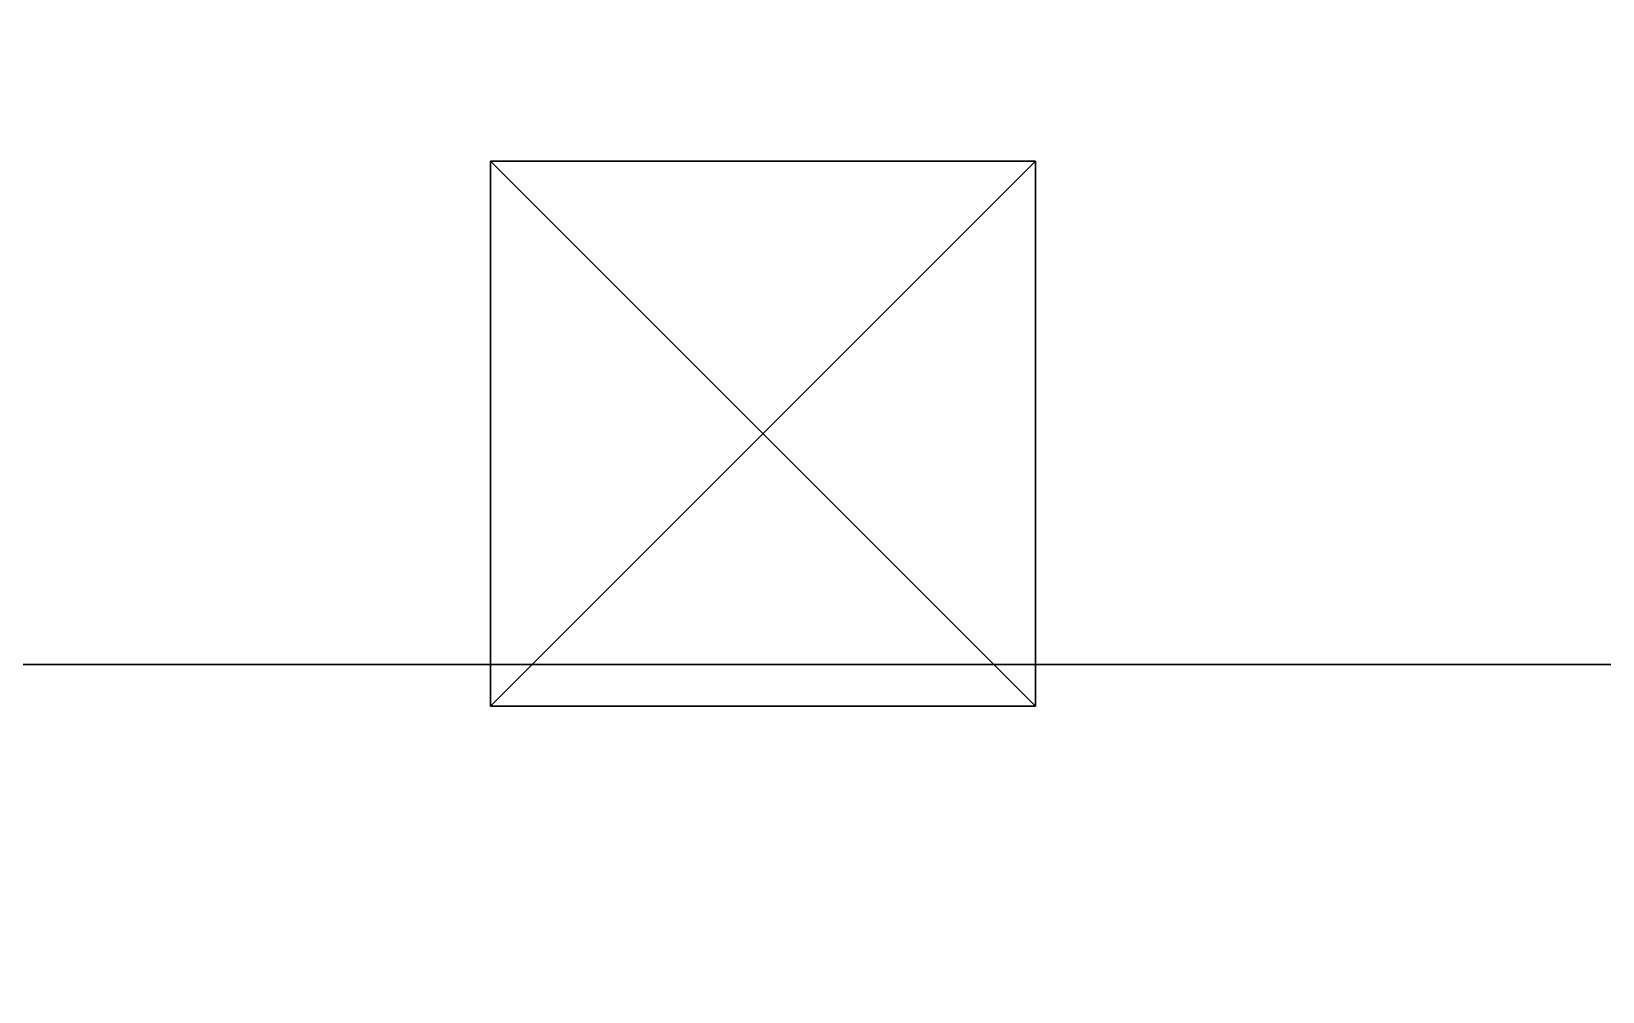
# Model space of a CAD drawing. Extents: x 0 to 5234, y -4951 to 0.
# Drawn here: x 4758.36 to 4801.6, y -2918.83 to -2892.41 of the extents above; entities that cross this region are included whole.
import ezdxf

# ---------------------------------------------------------------- set-up
doc = ezdxf.new("R2010")
doc.units = 0
for name, color, linetype in [('LAYER0', 7, 'CONTINUOUS'), ('LAYER119', 7, 'CONTINUOUS'), ('LAYER120', 7, 'CONTINUOUS'), ('LAYER127', 7, 'CONTINUOUS'), ('LAYER130', 7, 'CONTINUOUS'), ('LAYER141', 7, 'CONTINUOUS'), ('LAYER144', 253, 'CONTINUOUS'), ('LAYER145', 253, 'CONTINUOUS')]:
    doc.layers.add(name, color=color, linetype=linetype)

msp = doc.modelspace()

# ---------------------------------------------------------------- linework, layer by layer
at = {"layer": 'LAYER0', "invisible_edges": 1}
for points in [[(5234, 0), (0, -4951), (0, 0), (5234, 0)], [(5234, -4951, 5), (0, 0, 5), (0, -4951, 5), (5234, -4951, 5)], [(0, 0, 5), (5234, -4951, 5), (5234, 0, 5), (0, 0, 5)], [(0, -4951), (5234, 0), (5234, -4951), (0, -4951)]]:
    msp.add_3dface(points, dxfattribs=at)
at = {"layer": 'LAYER119', "invisible_edges": 1}
for points in [[(5039.4, -2010.5, 1939), (4544, -2909.83, 1939), (5039.4, -2909.83, 1939), (5039.4, -2010.5, 1939)], [(4544, -2909.83, 1939), (5039.4, -2010.5, 1939), (4544, -2010.5, 1939), (4544, -2909.83, 1939)], [(4544, -2010.5, 1921), (5039.4, -2909.83, 1921), (4544, -2909.83, 1921), (4544, -2010.5, 1921)], [(5039.4, -2909.83, 1921), (4544, -2010.5, 1921), (5039.4, -2010.5, 1921), (5039.4, -2909.83, 1921)], [(5039.4, -2909.83, 1921), (4544, -2909.83, 1939), (4544, -2909.83, 1921), (5039.4, -2909.83, 1921)], [(4544, -2909.83, 1939), (5039.4, -2909.83, 1921), (5039.4, -2909.83, 1939), (4544, -2909.83, 1939)]]:
    msp.add_3dface(points, dxfattribs=at)
at = {"layer": 'LAYER120', "invisible_edges": 1}
for points in [[(5039.4, -2010.5, 871), (4544, -2909.83, 871), (5039.4, -2909.83, 871), (5039.4, -2010.5, 871)], [(4544, -2909.83, 871), (5039.4, -2010.5, 871), (4544, -2010.5, 871), (4544, -2909.83, 871)], [(4544, -2010.5, 853), (5039.4, -2909.83, 853), (4544, -2909.83, 853), (4544, -2010.5, 853)], [(5039.4, -2909.83, 853), (4544, -2010.5, 853), (5039.4, -2010.5, 853), (5039.4, -2909.83, 853)], [(5039.4, -2909.83, 853), (4544, -2909.83, 871), (4544, -2909.83, 853), (5039.4, -2909.83, 853)], [(4544, -2909.83, 871), (5039.4, -2909.83, 853), (5039.4, -2909.83, 871), (4544, -2909.83, 871)]]:
    msp.add_3dface(points, dxfattribs=at)
at = {"layer": 'LAYER127', "invisible_edges": 1}
for points in [[(5064, -2909.831, 5), (4484, -2927.831, 5), (4484, -2909.831, 5), (5064, -2909.831, 5)], [(4484, -2927.831, 5), (5064, -2909.831, 5), (5064, -2927.831, 5), (4484, -2927.831, 5)], [(5064, -2927.831, 2355), (4484, -2909.831, 2355), (4484, -2927.831, 2355), (5064, -2927.831, 2355)], [(4484, -2909.831, 2355), (5064, -2927.831, 2355), (5064, -2909.831, 2355), (4484, -2909.831, 2355)], [(4484, -2909.831, 2355), (5064, -2909.831, 5), (4484, -2909.831, 5), (4484, -2909.831, 2355)], [(5064, -2909.831, 5), (4484, -2909.831, 2355), (5064, -2909.831, 2355), (5064, -2909.831, 5)]]:
    msp.add_3dface(points, dxfattribs=at)
at = {"layer": 'LAYER130', "invisible_edges": 1}
for points in [[(5064, -2909.83, 85), (4484, -2010.5, 85), (5064, -2010.5, 85), (5064, -2909.83, 85)], [(4484, -2010.5, 85), (5064, -2909.83, 85), (4484, -2909.83, 85), (4484, -2010.5, 85)], [(4484, -2909.83, 103), (5064, -2010.5, 103), (4484, -2010.5, 103), (4484, -2909.83, 103)], [(5064, -2010.5, 103), (4484, -2909.83, 103), (5064, -2909.83, 103), (5064, -2010.5, 103)], [(5064, -2909.83, 85), (4484, -2909.83, 103), (4484, -2909.83, 85), (5064, -2909.83, 85)], [(4484, -2909.83, 103), (5064, -2909.83, 85), (5064, -2909.83, 103), (4484, -2909.83, 103)]]:
    msp.add_3dface(points, dxfattribs=at)
at = {"layer": 'LAYER141', "invisible_edges": 1}
for points in [[(5064, -2010.5, 2354), (4484, -2909.83, 2354), (5064, -2909.83, 2354), (5064, -2010.5, 2354)], [(4484, -2909.83, 2354), (5064, -2010.5, 2354), (4484, -2010.5, 2354), (4484, -2909.83, 2354)], [(4484, -2010.5, 2336), (5064, -2909.83, 2336), (4484, -2909.83, 2336), (4484, -2010.5, 2336)], [(5064, -2909.83, 2336), (4484, -2010.5, 2336), (5064, -2010.5, 2336), (5064, -2909.83, 2336)], [(5064, -2909.83, 2336), (4484, -2909.83, 2354), (4484, -2909.83, 2336), (5064, -2909.83, 2336)], [(4484, -2909.83, 2354), (5064, -2909.83, 2336), (5064, -2909.83, 2354), (4484, -2909.83, 2354)]]:
    msp.add_3dface(points, dxfattribs=at)
at = {"layer": 'LAYER144'}
for points in [[(4771, -2895.98, 1821), (4771, -2895.98, 1836), (4786, -2895.98, 1821), (4771, -2895.98, 1821)], [(4786, -2895.98, 1821), (4771, -2895.98, 1836), (4786, -2895.98, 1836), (4786, -2895.98, 1821)], [(4786, -2895.98, 1821), (4786, -2910.98, 1821), (4771, -2895.98, 1821), (4786, -2895.98, 1821)], [(4771, -2895.98, 1821), (4786, -2910.98, 1821), (4771, -2910.98, 1821), (4771, -2895.98, 1821)], [(4771, -2895.98, 1821), (4771, -2910.98, 1821), (4771, -2895.98, 1836), (4771, -2895.98, 1821)], [(4771, -2895.98, 1836), (4771, -2910.98, 1821), (4771, -2910.98, 1836), (4771, -2895.98, 1836)], [(4771, -2895.98, 1836), (4771, -2910.98, 1836), (4786, -2895.98, 1836), (4771, -2895.98, 1836)], [(4786, -2895.98, 1836), (4771, -2910.98, 1836), (4786, -2910.98, 1836), (4786, -2895.98, 1836)], [(4786, -2895.98, 1821), (4786, -2895.98, 1836), (4786, -2910.98, 1821), (4786, -2895.98, 1821)], [(4786, -2910.98, 1821), (4786, -2895.98, 1836), (4786, -2910.98, 1836), (4786, -2910.98, 1821)], [(4786, -2910.98, 1821), (4786, -2910.98, 1836), (4771, -2910.98, 1821), (4786, -2910.98, 1821)], [(4771, -2910.98, 1821), (4786, -2910.98, 1836), (4771, -2910.98, 1836), (4771, -2910.98, 1821)]]:
    msp.add_3dface(points, dxfattribs=at)
at = {"layer": 'LAYER145'}
for points in [[(4771, -2895.98, 1821), (4771, -2895.98, 1836), (4786, -2895.98, 1821), (4771, -2895.98, 1821)], [(4786, -2895.98, 1821), (4771, -2895.98, 1836), (4786, -2895.98, 1836), (4786, -2895.98, 1821)], [(4786, -2895.98, 1821), (4786, -2910.98, 1821), (4771, -2895.98, 1821), (4786, -2895.98, 1821)], [(4771, -2895.98, 1821), (4786, -2910.98, 1821), (4771, -2910.98, 1821), (4771, -2895.98, 1821)], [(4771, -2895.98, 1821), (4771, -2910.98, 1821), (4771, -2895.98, 1836), (4771, -2895.98, 1821)], [(4771, -2895.98, 1836), (4771, -2910.98, 1821), (4771, -2910.98, 1836), (4771, -2895.98, 1836)], [(4771, -2895.98, 1836), (4771, -2910.98, 1836), (4786, -2895.98, 1836), (4771, -2895.98, 1836)], [(4786, -2895.98, 1836), (4771, -2910.98, 1836), (4786, -2910.98, 1836), (4786, -2895.98, 1836)], [(4786, -2895.98, 1821), (4786, -2895.98, 1836), (4786, -2910.98, 1821), (4786, -2895.98, 1821)], [(4786, -2910.98, 1821), (4786, -2895.98, 1836), (4786, -2910.98, 1836), (4786, -2910.98, 1821)], [(4786, -2910.98, 1821), (4786, -2910.98, 1836), (4771, -2910.98, 1821), (4786, -2910.98, 1821)], [(4771, -2910.98, 1821), (4786, -2910.98, 1836), (4771, -2910.98, 1836), (4771, -2910.98, 1821)]]:
    msp.add_3dface(points, dxfattribs=at)

doc.saveas('drawing.dxf')
